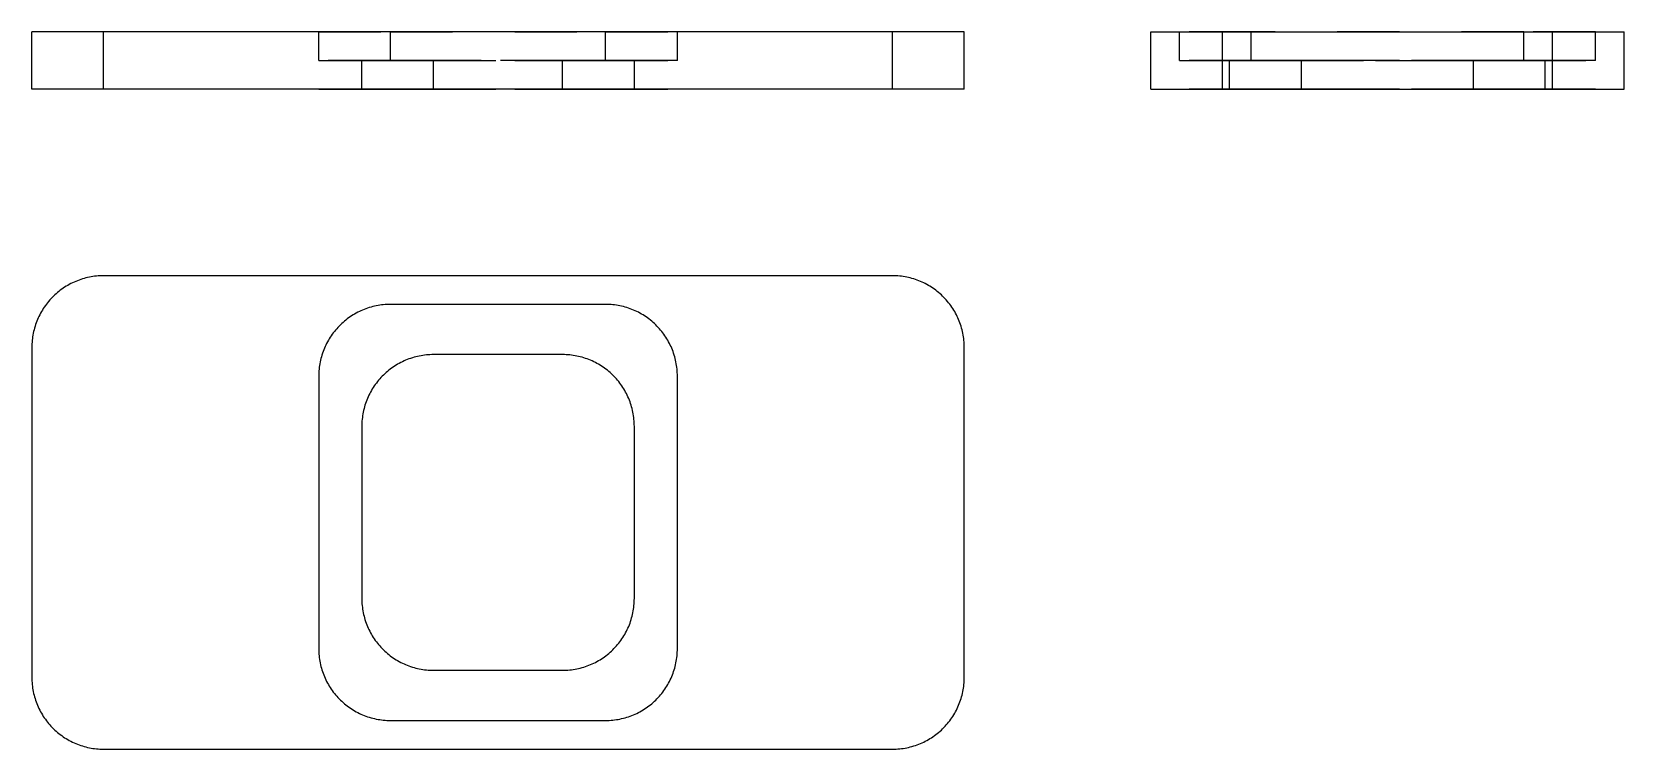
# Model space of a CAD drawing. Extents: x 0 to 2.56, y 0 to 1.15.
import ezdxf

# ---------------------------------------------------------------- set-up
doc = ezdxf.new("R2010")
doc.units = 0
doc.linetypes.add('HIDDEN', pattern=[0.075, 0.050025, -0.024975])
for name, color, linetype in [('FRONT', 7, 'CONTINUOUS'), ('FRONT_HID', 7, 'HIDDEN'), ('LEFT', 7, 'CONTINUOUS'), ('LEFT_HID', 7, 'HIDDEN'), ('TOP', 7, 'CONTINUOUS')]:
    doc.layers.add(name, color=color, linetype=linetype)

msp = doc.modelspace()

# ---------------------------------------------------------------- linework, layer by layer
at = {"layer": 'FRONT'}
for p, q in [((0, 1.107692), (0, 1.153846)), ((0.115385, 1.153846), (0, 1.153846)), ((1.384615, 1.153846), (0.115385, 1.153846)), ((0.115385, 1.107692), (0.115385, 1.153846)), ((1.5, 1.153846), (1.384615, 1.153846)), ((1.384615, 1.107692), (1.384615, 1.153846)), ((1.5, 1.107692), (1.5, 1.153846)), ((0, 1.061538), (0, 1.107692)), ((0.115385, 1.061538), (0.115385, 1.107692)), ((1.384615, 1.061538), (1.384615, 1.107692)), ((1.5, 1.061538), (1.5, 1.107692)), ((0.115385, 1.061538), (0, 1.061538)), ((1.384615, 1.061538), (0.115385, 1.061538)), ((1.5, 1.061538), (1.384615, 1.061538))]:
    msp.add_line(p, q, dxfattribs=at)
at = {"layer": 'FRONT_HID', "linetype": 'HIDDEN'}
for p, q in [((0.461538, 1.153846), (0.576923, 1.153846)), ((0.576923, 1.153846), (0.461538, 1.153846)), ((0.461538, 1.107692), (0.461538, 1.153846)), ((0.461538, 1.107692), (0.461538, 1.153846)), ((0.576923, 1.153846), (0.923077, 1.153846)), ((0.923077, 1.153846), (0.576923, 1.153846)), ((0.576923, 1.107692), (0.576923, 1.153846)), ((0.576923, 1.107692), (0.576923, 1.153846)), ((0.923077, 1.153846), (1.038462, 1.153846)), ((1.038462, 1.153846), (0.923077, 1.153846)), ((0.923077, 1.107692), (0.923077, 1.153846)), ((0.923077, 1.107692), (0.923077, 1.153846)), ((1.038462, 1.107692), (1.038462, 1.153846)), ((1.038462, 1.107692), (1.038462, 1.153846)), ((0.461538, 1.107692), (0.576923, 1.107692)), ((0.576923, 1.107692), (0.461538, 1.107692)), ((0.530769, 1.107692), (0.646154, 1.107692)), ((0.530769, 1.061538), (0.530769, 1.107692)), ((0.530769, 1.061538), (0.530769, 1.107692)), ((0.646154, 1.107692), (0.530769, 1.107692)), ((0.576923, 1.107692), (0.923077, 1.107692)), ((0.923077, 1.107692), (0.576923, 1.107692)), ((0.646154, 1.107692), (0.853846, 1.107692)), ((0.853846, 1.107692), (0.646154, 1.107692)), ((0.646154, 1.061538), (0.646154, 1.107692)), ((0.646154, 1.061538), (0.646154, 1.107692)), ((0.853846, 1.107692), (0.969231, 1.107692)), ((0.969231, 1.107692), (0.853846, 1.107692)), ((0.853846, 1.061538), (0.853846, 1.107692)), ((0.853846, 1.061538), (0.853846, 1.107692)), ((0.923077, 1.107692), (1.038462, 1.107692)), ((1.038462, 1.107692), (0.923077, 1.107692)), ((0.969231, 1.061538), (0.969231, 1.107692)), ((0.969231, 1.061538), (0.969231, 1.107692)), ((0.461538, 1.061538), (0.576923, 1.061538)), ((0.576923, 1.061538), (0.461538, 1.061538)), ((0.530769, 1.061538), (0.646154, 1.061538)), ((0.646154, 1.061538), (0.530769, 1.061538)), ((0.576923, 1.061538), (0.923077, 1.061538)), ((0.923077, 1.061538), (0.576923, 1.061538)), ((0.646154, 1.061538), (0.853846, 1.061538)), ((0.853846, 1.061538), (0.646154, 1.061538)), ((0.853846, 1.061538), (0.969231, 1.061538)), ((0.969231, 1.061538), (0.853846, 1.061538)), ((0.923077, 1.061538), (1.038462, 1.061538)), ((1.038462, 1.061538), (0.923077, 1.061538))]:
    msp.add_line(p, q, dxfattribs=at)
at = {"layer": 'LEFT'}
for p, q in [((1.8, 1.153846), (1.915385, 1.153846)), ((1.8, 1.107692), (1.8, 1.153846)), ((1.915385, 1.153846), (2.446154, 1.153846)), ((1.915385, 1.107692), (1.915385, 1.153846)), ((2.446154, 1.153846), (2.561538, 1.153846)), ((2.446154, 1.107692), (2.446154, 1.153846)), ((2.561538, 1.107692), (2.561538, 1.153846)), ((1.8, 1.061538), (1.8, 1.107692)), ((1.915385, 1.061538), (1.915385, 1.107692)), ((2.446154, 1.061538), (2.446154, 1.107692)), ((2.561538, 1.061538), (2.561538, 1.107692)), ((1.8, 1.061538), (1.915385, 1.061538)), ((1.915385, 1.061538), (2.446154, 1.061538)), ((2.446154, 1.061538), (2.561538, 1.061538))]:
    msp.add_line(p, q, dxfattribs=at)
at = {"layer": 'LEFT_HID', "linetype": 'HIDDEN'}
for p, q in [((1.961538, 1.153846), (1.846154, 1.153846)), ((1.846154, 1.153846), (1.961538, 1.153846)), ((1.846154, 1.107692), (1.846154, 1.153846)), ((1.846154, 1.107692), (1.846154, 1.153846)), ((2.4, 1.153846), (1.961538, 1.153846)), ((1.961538, 1.153846), (2.4, 1.153846)), ((1.961538, 1.107692), (1.961538, 1.153846)), ((1.961538, 1.107692), (1.961538, 1.153846)), ((2.4, 1.153846), (2.515385, 1.153846)), ((2.515385, 1.153846), (2.4, 1.153846)), ((2.4, 1.107692), (2.4, 1.153846)), ((2.4, 1.107692), (2.4, 1.153846)), ((2.515385, 1.107692), (2.515385, 1.153846)), ((2.515385, 1.107692), (2.515385, 1.153846)), ((1.961538, 1.107692), (1.846154, 1.107692)), ((1.846154, 1.107692), (1.961538, 1.107692)), ((1.926923, 1.061538), (1.926923, 1.107692)), ((2.042308, 1.107692), (1.926923, 1.107692)), ((1.926923, 1.061538), (1.926923, 1.107692)), ((1.926923, 1.107692), (2.042308, 1.107692)), ((2.4, 1.107692), (1.961538, 1.107692)), ((1.961538, 1.107692), (2.4, 1.107692)), ((2.319231, 1.107692), (2.042308, 1.107692)), ((2.042308, 1.107692), (2.319231, 1.107692)), ((2.042308, 1.061538), (2.042308, 1.107692)), ((2.042308, 1.061538), (2.042308, 1.107692)), ((2.319231, 1.107692), (2.434615, 1.107692)), ((2.434615, 1.107692), (2.319231, 1.107692)), ((2.319231, 1.061538), (2.319231, 1.107692)), ((2.319231, 1.061538), (2.319231, 1.107692)), ((2.4, 1.107692), (2.515385, 1.107692)), ((2.515385, 1.107692), (2.4, 1.107692)), ((2.434615, 1.061538), (2.434615, 1.107692)), ((2.434615, 1.061538), (2.434615, 1.107692)), ((1.961538, 1.061538), (1.846154, 1.061538)), ((1.846154, 1.061538), (1.961538, 1.061538)), ((2.042308, 1.061538), (1.926923, 1.061538)), ((1.926923, 1.061538), (2.042308, 1.061538)), ((2.4, 1.061538), (1.961538, 1.061538)), ((1.961538, 1.061538), (2.4, 1.061538)), ((2.319231, 1.061538), (2.042308, 1.061538)), ((2.042308, 1.061538), (2.319231, 1.061538)), ((2.319231, 1.061538), (2.434615, 1.061538)), ((2.434615, 1.061538), (2.319231, 1.061538)), ((2.4, 1.061538), (2.515385, 1.061538)), ((2.515385, 1.061538), (2.4, 1.061538))]:
    msp.add_line(p, q, dxfattribs=at)
at = {"layer": 'TOP'}
for p, q in [((0.052783, 0.74308), (0.050386, 0.741489)), ((0.055219, 0.74461), (0.052783, 0.74308)), ((0.057692, 0.74608), (0.055219, 0.74461)), ((0.060201, 0.747487), (0.057692, 0.74608)), ((0.062745, 0.748831), (0.060201, 0.747487)), ((0.065321, 0.750112), (0.062745, 0.748831)), ((0.067928, 0.751328), (0.065321, 0.750112)), ((0.070565, 0.752478), (0.067928, 0.751328)), ((0.07323, 0.753562), (0.070565, 0.752478)), ((0.075921, 0.75458), (0.07323, 0.753562)), ((0.078636, 0.75553), (0.075921, 0.75458)), ((0.081374, 0.756412), (0.078636, 0.75553)), ((0.084134, 0.757226), (0.081374, 0.756412)), ((0.086913, 0.75797), (0.084134, 0.757226)), ((0.089709, 0.758646), (0.086913, 0.75797)), ((0.092522, 0.759251), (0.089709, 0.758646)), ((0.095348, 0.759786), (0.092522, 0.759251)), ((0.098187, 0.76025), (0.095348, 0.759786)), ((0.101037, 0.760643), (0.098187, 0.76025)), ((0.103896, 0.760965), (0.101037, 0.760643)), ((0.106762, 0.761216), (0.103896, 0.760965)), ((0.109633, 0.761395), (0.106762, 0.761216)), ((0.112508, 0.761503), (0.109633, 0.761395)), ((0.115385, 0.761538), (0.112508, 0.761503)), ((1.384615, 0.761538), (0.115385, 0.761538)), ((1.387492, 0.761503), (1.384615, 0.761538)), ((1.390367, 0.761395), (1.387492, 0.761503)), ((1.393238, 0.761216), (1.390367, 0.761395)), ((1.396104, 0.760965), (1.393238, 0.761216)), ((1.398963, 0.760643), (1.396104, 0.760965)), ((1.401813, 0.76025), (1.398963, 0.760643)), ((1.404652, 0.759786), (1.401813, 0.76025)), ((1.407478, 0.759251), (1.404652, 0.759786)), ((1.410291, 0.758646), (1.407478, 0.759251)), ((1.413087, 0.75797), (1.410291, 0.758646)), ((1.415866, 0.757226), (1.413087, 0.75797)), ((1.418626, 0.756412), (1.415866, 0.757226)), ((1.421364, 0.75553), (1.418626, 0.756412)), ((1.424079, 0.75458), (1.421364, 0.75553)), ((1.42677, 0.753562), (1.424079, 0.75458)), ((1.429435, 0.752478), (1.42677, 0.753562)), ((1.432072, 0.751328), (1.429435, 0.752478)), ((1.434679, 0.750112), (1.432072, 0.751328)), ((1.437255, 0.748831), (1.434679, 0.750112)), ((1.439799, 0.747487), (1.437255, 0.748831)), ((1.442308, 0.74608), (1.439799, 0.747487)), ((1.444781, 0.74461), (1.442308, 0.74608)), ((1.447217, 0.74308), (1.444781, 0.74461)), ((1.449614, 0.741489), (1.447217, 0.74308)), ((0.025173, 0.718095), (0.023408, 0.715824)), ((0.026995, 0.720322), (0.025173, 0.718095)), ((0.028871, 0.722502), (0.026995, 0.720322)), ((0.030802, 0.724635), (0.028871, 0.722502)), ((0.032785, 0.72672), (0.030802, 0.724635)), ((0.034819, 0.728754), (0.032785, 0.72672)), ((0.036903, 0.730737), (0.034819, 0.728754)), ((0.039036, 0.732667), (0.036903, 0.730737)), ((0.041217, 0.734544), (0.039036, 0.732667)), ((0.043443, 0.736365), (0.041217, 0.734544)), ((0.045715, 0.738131), (0.043443, 0.736365)), ((0.04803, 0.739839), (0.045715, 0.738131)), ((0.050386, 0.741489), (0.04803, 0.739839)), ((1.45197, 0.739839), (1.449614, 0.741489)), ((1.454285, 0.738131), (1.45197, 0.739839)), ((1.456557, 0.736365), (1.454285, 0.738131)), ((1.458783, 0.734544), (1.456557, 0.736365)), ((1.460964, 0.732667), (1.458783, 0.734544)), ((1.463097, 0.730737), (1.460964, 0.732667)), ((1.465181, 0.728754), (1.463097, 0.730737)), ((1.467215, 0.72672), (1.465181, 0.728754)), ((1.469198, 0.724635), (1.467215, 0.72672)), ((1.471129, 0.722502), (1.469198, 0.724635)), ((1.473005, 0.720322), (1.471129, 0.722502)), ((1.474827, 0.718095), (1.473005, 0.720322)), ((1.476592, 0.715824), (1.474827, 0.718095)), ((0.010211, 0.69361), (0.00906, 0.690973)), ((0.011427, 0.696217), (0.010211, 0.69361)), ((0.012707, 0.698794), (0.011427, 0.696217)), ((0.014051, 0.701337), (0.012707, 0.698794)), ((0.015459, 0.703846), (0.014051, 0.701337)), ((0.016928, 0.706319), (0.015459, 0.703846)), ((0.018459, 0.708755), (0.016928, 0.706319)), ((0.020049, 0.711152), (0.018459, 0.708755)), ((0.021699, 0.713509), (0.020049, 0.711152)), ((0.023408, 0.715824), (0.021699, 0.713509)), ((0.507253, 0.691977), (0.504982, 0.690211)), ((0.509568, 0.693685), (0.507253, 0.691977)), ((0.511925, 0.695335), (0.509568, 0.693685)), ((0.514322, 0.696926), (0.511925, 0.695335)), ((0.516757, 0.698457), (0.514322, 0.696926)), ((0.519231, 0.699926), (0.516757, 0.698457)), ((0.52174, 0.701333), (0.519231, 0.699926)), ((0.524283, 0.702678), (0.52174, 0.701333)), ((0.52686, 0.703958), (0.524283, 0.702678)), ((0.529467, 0.705174), (0.52686, 0.703958)), ((0.532104, 0.706324), (0.529467, 0.705174)), ((0.534768, 0.707409), (0.532104, 0.706324)), ((0.537459, 0.708426), (0.534768, 0.707409)), ((0.540175, 0.709376), (0.537459, 0.708426)), ((0.542913, 0.710258), (0.540175, 0.709376)), ((0.545672, 0.711072), (0.542913, 0.710258)), ((0.548451, 0.711817), (0.545672, 0.711072)), ((0.551248, 0.712492), (0.548451, 0.711817)), ((0.55406, 0.713097), (0.551248, 0.712492)), ((0.556887, 0.713632), (0.55406, 0.713097)), ((0.559726, 0.714096), (0.556887, 0.713632)), ((0.562576, 0.714489), (0.559726, 0.714096)), ((0.565434, 0.714811), (0.562576, 0.714489)), ((0.5683, 0.715062), (0.565434, 0.714811)), ((0.571172, 0.715241), (0.5683, 0.715062)), ((0.574046, 0.715349), (0.571172, 0.715241)), ((0.576923, 0.715385), (0.574046, 0.715349)), ((0.923077, 0.715385), (0.576923, 0.715385)), ((0.925954, 0.715349), (0.923077, 0.715385)), ((0.928828, 0.715241), (0.925954, 0.715349)), ((0.9317, 0.715062), (0.928828, 0.715241)), ((0.934566, 0.714811), (0.9317, 0.715062)), ((0.937424, 0.714489), (0.934566, 0.714811)), ((0.940274, 0.714096), (0.937424, 0.714489)), ((0.943113, 0.713632), (0.940274, 0.714096)), ((0.94594, 0.713097), (0.943113, 0.713632)), ((0.948752, 0.712492), (0.94594, 0.713097)), ((0.951549, 0.711817), (0.948752, 0.712492)), ((0.954328, 0.711072), (0.951549, 0.711817)), ((0.957087, 0.710258), (0.954328, 0.711072)), ((0.959825, 0.709376), (0.957087, 0.710258)), ((0.962541, 0.708426), (0.959825, 0.709376)), ((0.965232, 0.707409), (0.962541, 0.708426)), ((0.967896, 0.706324), (0.965232, 0.707409)), ((0.970533, 0.705174), (0.967896, 0.706324)), ((0.97314, 0.703958), (0.970533, 0.705174)), ((0.975717, 0.702678), (0.97314, 0.703958)), ((0.97826, 0.701333), (0.975717, 0.702678)), ((0.980769, 0.699926), (0.97826, 0.701333)), ((0.983243, 0.698457), (0.980769, 0.699926)), ((0.985678, 0.696926), (0.983243, 0.698457)), ((0.988075, 0.695335), (0.985678, 0.696926)), ((0.990432, 0.693685), (0.988075, 0.695335)), ((0.992747, 0.691977), (0.990432, 0.693685)), ((0.995018, 0.690211), (0.992747, 0.691977)), ((1.478301, 0.713509), (1.476592, 0.715824)), ((1.479951, 0.711152), (1.478301, 0.713509)), ((1.481541, 0.708755), (1.479951, 0.711152)), ((1.483072, 0.706319), (1.481541, 0.708755)), ((1.484541, 0.703846), (1.483072, 0.706319)), ((1.485949, 0.701337), (1.484541, 0.703846)), ((1.487293, 0.698794), (1.485949, 0.701337)), ((1.488573, 0.696217), (1.487293, 0.698794)), ((1.489789, 0.69361), (1.488573, 0.696217)), ((1.49094, 0.690973), (1.489789, 0.69361)), ((0.001753, 0.66619), (0.001289, 0.663351)), ((0.002288, 0.669017), (0.001753, 0.66619)), ((0.002893, 0.671829), (0.002288, 0.669017)), ((0.003568, 0.674626), (0.002893, 0.671829)), ((0.004313, 0.677405), (0.003568, 0.674626)), ((0.005126, 0.680164), (0.004313, 0.677405)), ((0.006008, 0.682902), (0.005126, 0.680164)), ((0.006959, 0.685618), (0.006008, 0.682902)), ((0.007976, 0.688309), (0.006959, 0.685618)), ((0.00906, 0.690973), (0.007976, 0.688309)), ((0.483238, 0.667355), (0.481588, 0.664998)), ((0.484946, 0.66967), (0.483238, 0.667355)), ((0.486712, 0.671941), (0.484946, 0.66967)), ((0.488533, 0.674168), (0.486712, 0.671941)), ((0.49041, 0.676348), (0.488533, 0.674168)), ((0.49234, 0.678481), (0.49041, 0.676348)), ((0.494323, 0.680566), (0.49234, 0.678481)), ((0.496357, 0.6826), (0.494323, 0.680566)), ((0.498442, 0.684583), (0.496357, 0.6826)), ((0.500575, 0.686513), (0.498442, 0.684583)), ((0.502755, 0.68839), (0.500575, 0.686513)), ((0.504982, 0.690211), (0.502755, 0.68839)), ((0.997245, 0.68839), (0.995018, 0.690211)), ((0.999425, 0.686513), (0.997245, 0.68839)), ((1.001558, 0.684583), (0.999425, 0.686513)), ((1.003643, 0.6826), (1.001558, 0.684583)), ((1.005677, 0.680566), (1.003643, 0.6826)), ((1.00766, 0.678481), (1.005677, 0.680566)), ((1.00959, 0.676348), (1.00766, 0.678481)), ((1.011467, 0.674168), (1.00959, 0.676348)), ((1.013288, 0.671941), (1.011467, 0.674168)), ((1.015054, 0.66967), (1.013288, 0.671941)), ((1.016762, 0.667355), (1.015054, 0.66967)), ((1.018412, 0.664998), (1.016762, 0.667355)), ((1.492024, 0.688309), (1.49094, 0.690973)), ((1.493041, 0.685618), (1.492024, 0.688309)), ((1.493992, 0.682902), (1.493041, 0.685618)), ((1.494874, 0.680164), (1.493992, 0.682902)), ((1.495687, 0.677405), (1.494874, 0.680164)), ((1.496432, 0.674626), (1.495687, 0.677405)), ((1.497107, 0.671829), (1.496432, 0.674626)), ((1.497712, 0.669017), (1.497107, 0.671829)), ((1.498247, 0.66619), (1.497712, 0.669017)), ((1.498711, 0.663351), (1.498247, 0.66619)), ((0.000036, 0.64903), (0, 0.646154)), ((0, 0.646154), (0, 0.115385)), ((0.000143, 0.651905), (0.000036, 0.64903)), ((0.000323, 0.654777), (0.000143, 0.651905)), ((0.000573, 0.657642), (0.000323, 0.654777)), ((0.000895, 0.660501), (0.000573, 0.657642)), ((0.001289, 0.663351), (0.000895, 0.660501)), ((0.469515, 0.642155), (0.468497, 0.639464)), ((0.470599, 0.644819), (0.469515, 0.642155)), ((0.471749, 0.647456), (0.470599, 0.644819)), ((0.472965, 0.650064), (0.471749, 0.647456)), ((0.474246, 0.65264), (0.472965, 0.650064)), ((0.47559, 0.655183), (0.474246, 0.65264)), ((0.476997, 0.657692), (0.47559, 0.655183)), ((0.478466, 0.660166), (0.476997, 0.657692)), ((0.479997, 0.662601), (0.478466, 0.660166)), ((0.481588, 0.664998), (0.479997, 0.662601)), ((1.020003, 0.662601), (1.018412, 0.664998)), ((1.021534, 0.660166), (1.020003, 0.662601)), ((1.023003, 0.657692), (1.021534, 0.660166)), ((1.02441, 0.655183), (1.023003, 0.657692)), ((1.025754, 0.65264), (1.02441, 0.655183)), ((1.027035, 0.650064), (1.025754, 0.65264)), ((1.028251, 0.647456), (1.027035, 0.650064)), ((1.029401, 0.644819), (1.028251, 0.647456)), ((1.030485, 0.642155), (1.029401, 0.644819)), ((1.031503, 0.639464), (1.030485, 0.642155)), ((1.499105, 0.660501), (1.498711, 0.663351)), ((1.499427, 0.657642), (1.499105, 0.660501)), ((1.499677, 0.654777), (1.499427, 0.657642)), ((1.499857, 0.651905), (1.499677, 0.654777)), ((1.499964, 0.64903), (1.499857, 0.651905)), ((1.5, 0.646154), (1.499964, 0.64903)), ((1.5, 0.115385), (1.5, 0.646154)), ((0.462827, 0.617197), (0.462434, 0.614347)), ((0.463291, 0.620036), (0.462827, 0.617197)), ((0.463826, 0.622863), (0.463291, 0.620036)), ((0.464431, 0.625675), (0.463826, 0.622863)), ((0.465106, 0.628472), (0.464431, 0.625675)), ((0.465851, 0.631251), (0.465106, 0.628472)), ((0.466665, 0.63401), (0.465851, 0.631251)), ((0.467547, 0.636748), (0.466665, 0.63401)), ((0.468497, 0.639464), (0.467547, 0.636748)), ((0.583552, 0.616157), (0.581155, 0.614566)), ((0.585988, 0.617687), (0.583552, 0.616157)), ((0.588462, 0.619157), (0.585988, 0.617687)), ((0.590971, 0.620564), (0.588462, 0.619157)), ((0.593514, 0.621908), (0.590971, 0.620564)), ((0.59609, 0.623189), (0.593514, 0.621908)), ((0.598698, 0.624405), (0.59609, 0.623189)), ((0.601334, 0.625555), (0.598698, 0.624405)), ((0.603999, 0.626639), (0.601334, 0.625555)), ((0.60669, 0.627657), (0.603999, 0.626639)), ((0.609405, 0.628607), (0.60669, 0.627657)), ((0.612144, 0.629489), (0.609405, 0.628607)), ((0.614903, 0.630303), (0.612144, 0.629489)), ((0.617682, 0.631047), (0.614903, 0.630303)), ((0.620478, 0.631722), (0.617682, 0.631047)), ((0.623291, 0.632328), (0.620478, 0.631722)), ((0.626118, 0.632862), (0.623291, 0.632328)), ((0.628957, 0.633327), (0.626118, 0.632862)), ((0.631806, 0.63372), (0.628957, 0.633327)), ((0.634665, 0.634042), (0.631806, 0.63372)), ((0.637531, 0.634293), (0.634665, 0.634042)), ((0.640402, 0.634472), (0.637531, 0.634293)), ((0.643277, 0.63458), (0.640402, 0.634472)), ((0.646154, 0.634615), (0.643277, 0.63458)), ((0.853846, 0.634615), (0.646154, 0.634615)), ((0.856723, 0.63458), (0.853846, 0.634615)), ((0.859598, 0.634472), (0.856723, 0.63458)), ((0.862469, 0.634293), (0.859598, 0.634472)), ((0.865335, 0.634042), (0.862469, 0.634293)), ((0.868194, 0.63372), (0.865335, 0.634042)), ((0.871043, 0.633327), (0.868194, 0.63372)), ((0.873882, 0.632862), (0.871043, 0.633327)), ((0.876709, 0.632328), (0.873882, 0.632862)), ((0.879522, 0.631722), (0.876709, 0.632328)), ((0.882318, 0.631047), (0.879522, 0.631722)), ((0.885097, 0.630303), (0.882318, 0.631047)), ((0.887856, 0.629489), (0.885097, 0.630303)), ((0.890595, 0.628607), (0.887856, 0.629489)), ((0.89331, 0.627657), (0.890595, 0.628607)), ((0.896001, 0.626639), (0.89331, 0.627657)), ((0.898666, 0.625555), (0.896001, 0.626639)), ((0.901302, 0.624405), (0.898666, 0.625555)), ((0.90391, 0.623189), (0.901302, 0.624405)), ((0.906486, 0.621908), (0.90391, 0.623189)), ((0.909029, 0.620564), (0.906486, 0.621908)), ((0.911538, 0.619157), (0.909029, 0.620564)), ((0.914012, 0.617687), (0.911538, 0.619157)), ((0.916448, 0.616157), (0.914012, 0.617687)), ((0.918845, 0.614566), (0.916448, 0.616157)), ((1.032453, 0.636748), (1.031503, 0.639464)), ((1.033335, 0.63401), (1.032453, 0.636748)), ((1.034149, 0.631251), (1.033335, 0.63401)), ((1.034894, 0.628472), (1.034149, 0.631251)), ((1.035569, 0.625675), (1.034894, 0.628472)), ((1.036174, 0.622863), (1.035569, 0.625675)), ((1.036709, 0.620036), (1.036174, 0.622863)), ((1.037173, 0.617197), (1.036709, 0.620036)), ((1.037566, 0.614347), (1.037173, 0.617197)), ((0.461574, 0.602877), (0.461538, 0.6)), ((0.461538, 0.6), (0.461538, 0.161538)), ((0.461682, 0.605751), (0.461574, 0.602877)), ((0.461861, 0.608623), (0.461682, 0.605751)), ((0.462112, 0.611489), (0.461861, 0.608623)), ((0.462434, 0.614347), (0.462112, 0.611489)), ((0.555943, 0.591172), (0.554177, 0.588901)), ((0.557764, 0.593399), (0.555943, 0.591172)), ((0.559641, 0.595579), (0.557764, 0.593399)), ((0.561571, 0.597712), (0.559641, 0.595579)), ((0.563554, 0.599797), (0.561571, 0.597712)), ((0.565588, 0.601831), (0.563554, 0.599797)), ((0.567672, 0.603814), (0.565588, 0.601831)), ((0.569805, 0.605744), (0.567672, 0.603814)), ((0.571986, 0.607621), (0.569805, 0.605744)), ((0.574213, 0.609442), (0.571986, 0.607621)), ((0.576484, 0.611208), (0.574213, 0.609442)), ((0.578799, 0.612916), (0.576484, 0.611208)), ((0.581155, 0.614566), (0.578799, 0.612916)), ((0.921201, 0.612916), (0.918845, 0.614566)), ((0.923516, 0.611208), (0.921201, 0.612916)), ((0.925787, 0.609442), (0.923516, 0.611208)), ((0.928014, 0.607621), (0.925787, 0.609442)), ((0.930195, 0.605744), (0.928014, 0.607621)), ((0.932328, 0.603814), (0.930195, 0.605744)), ((0.934412, 0.601831), (0.932328, 0.603814)), ((0.936446, 0.599797), (0.934412, 0.601831)), ((0.938429, 0.597712), (0.936446, 0.599797)), ((0.940359, 0.595579), (0.938429, 0.597712)), ((0.942236, 0.593399), (0.940359, 0.595579)), ((0.944057, 0.591172), (0.942236, 0.593399)), ((0.945823, 0.588901), (0.944057, 0.591172)), ((1.037888, 0.611489), (1.037566, 0.614347)), ((1.038139, 0.608623), (1.037888, 0.611489)), ((1.038318, 0.605751), (1.038139, 0.608623)), ((1.038426, 0.602877), (1.038318, 0.605751)), ((1.038462, 0.6), (1.038426, 0.602877)), ((1.038462, 0.161538), (1.038462, 0.6)), ((0.53983, 0.56405), (0.538745, 0.561386)), ((0.54098, 0.566687), (0.53983, 0.56405)), ((0.542196, 0.569294), (0.54098, 0.566687)), ((0.543476, 0.57187), (0.542196, 0.569294)), ((0.544821, 0.574414), (0.543476, 0.57187)), ((0.546228, 0.576923), (0.544821, 0.574414)), ((0.547697, 0.579396), (0.546228, 0.576923)), ((0.549228, 0.581832), (0.547697, 0.579396)), ((0.550819, 0.584229), (0.549228, 0.581832)), ((0.552469, 0.586586), (0.550819, 0.584229)), ((0.554177, 0.588901), (0.552469, 0.586586)), ((0.947531, 0.586586), (0.945823, 0.588901)), ((0.949181, 0.584229), (0.947531, 0.586586)), ((0.950772, 0.581832), (0.949181, 0.584229)), ((0.952303, 0.579396), (0.950772, 0.581832)), ((0.953772, 0.576923), (0.952303, 0.579396)), ((0.955179, 0.574414), (0.953772, 0.576923)), ((0.956524, 0.57187), (0.955179, 0.574414)), ((0.957804, 0.569294), (0.956524, 0.57187)), ((0.95902, 0.566687), (0.957804, 0.569294)), ((0.96017, 0.56405), (0.95902, 0.566687)), ((0.961255, 0.561386), (0.96017, 0.56405)), ((0.532522, 0.539267), (0.532058, 0.536428)), ((0.533057, 0.542094), (0.532522, 0.539267)), ((0.533662, 0.544906), (0.533057, 0.542094)), ((0.534337, 0.547703), (0.533662, 0.544906)), ((0.535082, 0.550482), (0.534337, 0.547703)), ((0.535895, 0.553241), (0.535082, 0.550482)), ((0.536778, 0.555979), (0.535895, 0.553241)), ((0.537728, 0.558695), (0.536778, 0.555979)), ((0.538745, 0.561386), (0.537728, 0.558695)), ((0.962272, 0.558695), (0.961255, 0.561386)), ((0.963222, 0.555979), (0.962272, 0.558695)), ((0.964105, 0.553241), (0.963222, 0.555979)), ((0.964918, 0.550482), (0.964105, 0.553241)), ((0.965663, 0.547703), (0.964918, 0.550482)), ((0.966338, 0.544906), (0.965663, 0.547703)), ((0.966943, 0.542094), (0.966338, 0.544906)), ((0.967478, 0.539267), (0.966943, 0.542094)), ((0.967942, 0.536428), (0.967478, 0.539267)), ((0.530805, 0.522107), (0.530769, 0.519231)), ((0.530769, 0.519231), (0.530769, 0.242308)), ((0.530913, 0.524982), (0.530805, 0.522107)), ((0.531092, 0.527853), (0.530913, 0.524982)), ((0.531343, 0.530719), (0.531092, 0.527853)), ((0.531665, 0.533578), (0.531343, 0.530719)), ((0.532058, 0.536428), (0.531665, 0.533578)), ((0.968335, 0.533578), (0.967942, 0.536428)), ((0.968657, 0.530719), (0.968335, 0.533578)), ((0.968908, 0.527853), (0.968657, 0.530719)), ((0.969087, 0.524982), (0.968908, 0.527853)), ((0.969195, 0.522107), (0.969087, 0.524982)), ((0.969231, 0.519231), (0.969195, 0.522107)), ((0.969231, 0.242308), (0.969231, 0.519231)), ((0.530769, 0.242308), (0.530805, 0.239431)), ((0.530805, 0.239431), (0.530913, 0.236556)), ((0.530913, 0.236556), (0.531092, 0.233685)), ((0.531092, 0.233685), (0.531343, 0.230819)), ((0.531343, 0.230819), (0.531665, 0.22796)), ((0.968335, 0.22796), (0.968657, 0.230819)), ((0.968657, 0.230819), (0.968908, 0.233685)), ((0.968908, 0.233685), (0.969087, 0.236556)), ((0.969087, 0.236556), (0.969195, 0.239431)), ((0.969195, 0.239431), (0.969231, 0.242308)), ((0.531665, 0.22796), (0.532058, 0.225111)), ((0.532058, 0.225111), (0.532522, 0.222271)), ((0.532522, 0.222271), (0.533057, 0.219445)), ((0.533057, 0.219445), (0.533662, 0.216632)), ((0.533662, 0.216632), (0.534337, 0.213836)), ((0.534337, 0.213836), (0.535082, 0.211057)), ((0.535082, 0.211057), (0.535895, 0.208297)), ((0.535895, 0.208297), (0.536778, 0.205559)), ((0.536778, 0.205559), (0.537728, 0.202844)), ((0.962272, 0.202844), (0.963222, 0.205559)), ((0.963222, 0.205559), (0.964105, 0.208297)), ((0.964105, 0.208297), (0.964918, 0.211057)), ((0.964918, 0.211057), (0.965663, 0.213836)), ((0.965663, 0.213836), (0.966338, 0.216632)), ((0.966338, 0.216632), (0.966943, 0.219445)), ((0.966943, 0.219445), (0.967478, 0.222271)), ((0.967478, 0.222271), (0.967942, 0.225111)), ((0.967942, 0.225111), (0.968335, 0.22796)), ((0.537728, 0.202844), (0.538745, 0.200153)), ((0.538745, 0.200153), (0.53983, 0.197488)), ((0.53983, 0.197488), (0.54098, 0.194851)), ((0.54098, 0.194851), (0.542196, 0.192244)), ((0.542196, 0.192244), (0.543476, 0.189668)), ((0.543476, 0.189668), (0.544821, 0.187125)), ((0.544821, 0.187125), (0.546228, 0.184615)), ((0.546228, 0.184615), (0.547697, 0.182142)), ((0.547697, 0.182142), (0.549228, 0.179706)), ((0.549228, 0.179706), (0.550819, 0.177309)), ((0.949181, 0.177309), (0.950772, 0.179706)), ((0.950772, 0.179706), (0.952303, 0.182142)), ((0.952303, 0.182142), (0.953772, 0.184615)), ((0.953772, 0.184615), (0.955179, 0.187125)), ((0.955179, 0.187125), (0.956524, 0.189668)), ((0.956524, 0.189668), (0.957804, 0.192244)), ((0.957804, 0.192244), (0.95902, 0.194851)), ((0.95902, 0.194851), (0.96017, 0.197488)), ((0.96017, 0.197488), (0.961255, 0.200153)), ((0.961255, 0.200153), (0.962272, 0.202844)), ((0.461538, 0.161538), (0.461574, 0.158662)), ((0.461574, 0.158662), (0.461682, 0.155787)), ((0.461682, 0.155787), (0.461861, 0.152916)), ((0.550819, 0.177309), (0.552469, 0.174953)), ((0.552469, 0.174953), (0.554177, 0.172638)), ((0.554177, 0.172638), (0.555943, 0.170367)), ((0.555943, 0.170367), (0.557764, 0.16814)), ((0.557764, 0.16814), (0.559641, 0.165959)), ((0.559641, 0.165959), (0.561571, 0.163826)), ((0.561571, 0.163826), (0.563554, 0.161742)), ((0.563554, 0.161742), (0.565588, 0.159708)), ((0.565588, 0.159708), (0.567672, 0.157725)), ((0.567672, 0.157725), (0.569805, 0.155794)), ((0.569805, 0.155794), (0.571986, 0.153918)), ((0.571986, 0.153918), (0.574213, 0.152096)), ((0.925787, 0.152096), (0.928014, 0.153918)), ((0.928014, 0.153918), (0.930195, 0.155794)), ((0.930195, 0.155794), (0.932328, 0.157725)), ((0.932328, 0.157725), (0.934412, 0.159708)), ((0.934412, 0.159708), (0.936446, 0.161742)), ((0.936446, 0.161742), (0.938429, 0.163826)), ((0.938429, 0.163826), (0.940359, 0.165959)), ((0.940359, 0.165959), (0.942236, 0.16814)), ((0.942236, 0.16814), (0.944057, 0.170367)), ((0.944057, 0.170367), (0.945823, 0.172638)), ((0.945823, 0.172638), (0.947531, 0.174953)), ((0.947531, 0.174953), (0.949181, 0.177309)), ((1.038139, 0.152916), (1.038318, 0.155787)), ((1.038318, 0.155787), (1.038426, 0.158662)), ((1.038426, 0.158662), (1.038462, 0.161538)), ((0.461861, 0.152916), (0.462112, 0.15005)), ((0.462112, 0.15005), (0.462434, 0.147191)), ((0.462434, 0.147191), (0.462827, 0.144341)), ((0.462827, 0.144341), (0.463291, 0.141502)), ((0.463291, 0.141502), (0.463826, 0.138675)), ((0.463826, 0.138675), (0.464431, 0.135863)), ((0.464431, 0.135863), (0.465106, 0.133066)), ((0.465106, 0.133066), (0.465851, 0.130288)), ((0.465851, 0.130288), (0.466665, 0.127528)), ((0.574213, 0.152096), (0.576484, 0.150331)), ((0.576484, 0.150331), (0.578799, 0.148623)), ((0.578799, 0.148623), (0.581155, 0.146972)), ((0.581155, 0.146972), (0.583552, 0.145382)), ((0.583552, 0.145382), (0.585988, 0.143851)), ((0.585988, 0.143851), (0.588462, 0.142382)), ((0.588462, 0.142382), (0.590971, 0.140974)), ((0.590971, 0.140974), (0.593514, 0.13963)), ((0.593514, 0.13963), (0.59609, 0.13835)), ((0.59609, 0.13835), (0.598698, 0.137134)), ((0.598698, 0.137134), (0.601334, 0.135984)), ((0.601334, 0.135984), (0.603999, 0.134899)), ((0.603999, 0.134899), (0.60669, 0.133882)), ((0.60669, 0.133882), (0.609405, 0.132931)), ((0.609405, 0.132931), (0.612144, 0.132049)), ((0.612144, 0.132049), (0.614903, 0.131236)), ((0.614903, 0.131236), (0.617682, 0.130491)), ((0.617682, 0.130491), (0.620478, 0.129816)), ((0.620478, 0.129816), (0.623291, 0.129211)), ((0.623291, 0.129211), (0.626118, 0.128676)), ((0.626118, 0.128676), (0.628957, 0.128212)), ((0.628957, 0.128212), (0.631806, 0.127819)), ((0.868194, 0.127819), (0.871043, 0.128212)), ((0.871043, 0.128212), (0.873882, 0.128676)), ((0.873882, 0.128676), (0.876709, 0.129211)), ((0.876709, 0.129211), (0.879522, 0.129816)), ((0.879522, 0.129816), (0.882318, 0.130491)), ((0.882318, 0.130491), (0.885097, 0.131236)), ((0.885097, 0.131236), (0.887856, 0.132049)), ((0.887856, 0.132049), (0.890595, 0.132931)), ((0.890595, 0.132931), (0.89331, 0.133882)), ((0.89331, 0.133882), (0.896001, 0.134899)), ((0.896001, 0.134899), (0.898666, 0.135984)), ((0.898666, 0.135984), (0.901302, 0.137134)), ((0.901302, 0.137134), (0.90391, 0.13835)), ((0.90391, 0.13835), (0.906486, 0.13963)), ((0.906486, 0.13963), (0.909029, 0.140974)), ((0.909029, 0.140974), (0.911538, 0.142382)), ((0.911538, 0.142382), (0.914012, 0.143851)), ((0.914012, 0.143851), (0.916448, 0.145382)), ((0.916448, 0.145382), (0.918845, 0.146972)), ((0.918845, 0.146972), (0.921201, 0.148623)), ((0.921201, 0.148623), (0.923516, 0.150331)), ((0.923516, 0.150331), (0.925787, 0.152096)), ((1.033335, 0.127528), (1.034149, 0.130288)), ((1.034149, 0.130288), (1.034894, 0.133066)), ((1.034894, 0.133066), (1.035569, 0.135863)), ((1.035569, 0.135863), (1.036174, 0.138675)), ((1.036174, 0.138675), (1.036709, 0.141502)), ((1.036709, 0.141502), (1.037173, 0.144341)), ((1.037173, 0.144341), (1.037566, 0.147191)), ((1.037566, 0.147191), (1.037888, 0.15005)), ((1.037888, 0.15005), (1.038139, 0.152916)), ((0, 0.115385), (0.000036, 0.112508)), ((0.000036, 0.112508), (0.000143, 0.109633)), ((0.000143, 0.109633), (0.000323, 0.106762)), ((0.000323, 0.106762), (0.000573, 0.103896)), ((0.000573, 0.103896), (0.000895, 0.101037)), ((0.466665, 0.127528), (0.467547, 0.12479)), ((0.467547, 0.12479), (0.468497, 0.122075)), ((0.468497, 0.122075), (0.469515, 0.119384)), ((0.469515, 0.119384), (0.470599, 0.116719)), ((0.470599, 0.116719), (0.471749, 0.114082)), ((0.471749, 0.114082), (0.472965, 0.111475)), ((0.472965, 0.111475), (0.474246, 0.108899)), ((0.474246, 0.108899), (0.47559, 0.106355)), ((0.47559, 0.106355), (0.476997, 0.103846)), ((0.476997, 0.103846), (0.478466, 0.101373)), ((0.631806, 0.127819), (0.634665, 0.127496)), ((0.634665, 0.127496), (0.637531, 0.127246)), ((0.637531, 0.127246), (0.640402, 0.127067)), ((0.640402, 0.127067), (0.643277, 0.126959)), ((0.643277, 0.126959), (0.646154, 0.126923)), ((0.646154, 0.126923), (0.853846, 0.126923)), ((0.853846, 0.126923), (0.856723, 0.126959)), ((0.856723, 0.126959), (0.859598, 0.127067)), ((0.859598, 0.127067), (0.862469, 0.127246)), ((0.862469, 0.127246), (0.865335, 0.127496)), ((0.865335, 0.127496), (0.868194, 0.127819)), ((1.021534, 0.101373), (1.023003, 0.103846)), ((1.023003, 0.103846), (1.02441, 0.106355)), ((1.02441, 0.106355), (1.025754, 0.108899)), ((1.025754, 0.108899), (1.027035, 0.111475)), ((1.027035, 0.111475), (1.028251, 0.114082)), ((1.028251, 0.114082), (1.029401, 0.116719)), ((1.029401, 0.116719), (1.030485, 0.119384)), ((1.030485, 0.119384), (1.031503, 0.122075)), ((1.031503, 0.122075), (1.032453, 0.12479)), ((1.032453, 0.12479), (1.033335, 0.127528)), ((1.499105, 0.101037), (1.499427, 0.103896)), ((1.499427, 0.103896), (1.499677, 0.106762)), ((1.499677, 0.106762), (1.499857, 0.109633)), ((1.499857, 0.109633), (1.499964, 0.112508)), ((1.499964, 0.112508), (1.5, 0.115385)), ((0.000895, 0.101037), (0.001289, 0.098187)), ((0.001289, 0.098187), (0.001753, 0.095348)), ((0.001753, 0.095348), (0.002288, 0.092522)), ((0.002288, 0.092522), (0.002893, 0.089709)), ((0.002893, 0.089709), (0.003568, 0.086913)), ((0.003568, 0.086913), (0.004313, 0.084134)), ((0.004313, 0.084134), (0.005126, 0.081374)), ((0.005126, 0.081374), (0.006008, 0.078636)), ((0.006008, 0.078636), (0.006959, 0.075921)), ((0.478466, 0.101373), (0.479997, 0.098937)), ((0.479997, 0.098937), (0.481588, 0.09654)), ((0.481588, 0.09654), (0.483238, 0.094183)), ((0.483238, 0.094183), (0.484946, 0.091869)), ((0.484946, 0.091869), (0.486712, 0.089597)), ((0.486712, 0.089597), (0.488533, 0.087371)), ((0.488533, 0.087371), (0.49041, 0.08519)), ((0.49041, 0.08519), (0.49234, 0.083057)), ((0.49234, 0.083057), (0.494323, 0.080973)), ((0.494323, 0.080973), (0.496357, 0.078938)), ((0.496357, 0.078938), (0.498442, 0.076956)), ((0.498442, 0.076956), (0.500575, 0.075025)), ((0.999425, 0.075025), (1.001558, 0.076956)), ((1.001558, 0.076956), (1.003643, 0.078938)), ((1.003643, 0.078938), (1.005677, 0.080973)), ((1.005677, 0.080973), (1.00766, 0.083057)), ((1.00766, 0.083057), (1.00959, 0.08519)), ((1.00959, 0.08519), (1.011467, 0.087371)), ((1.011467, 0.087371), (1.013288, 0.089597)), ((1.013288, 0.089597), (1.015054, 0.091869)), ((1.015054, 0.091869), (1.016762, 0.094183)), ((1.016762, 0.094183), (1.018412, 0.09654)), ((1.018412, 0.09654), (1.020003, 0.098937)), ((1.020003, 0.098937), (1.021534, 0.101373)), ((1.493041, 0.075921), (1.493992, 0.078636)), ((1.493992, 0.078636), (1.494874, 0.081374)), ((1.494874, 0.081374), (1.495687, 0.084134)), ((1.495687, 0.084134), (1.496432, 0.086913)), ((1.496432, 0.086913), (1.497107, 0.089709)), ((1.497107, 0.089709), (1.497712, 0.092522)), ((1.497712, 0.092522), (1.498247, 0.095348)), ((1.498247, 0.095348), (1.498711, 0.098187)), ((1.498711, 0.098187), (1.499105, 0.101037)), ((0.006959, 0.075921), (0.007976, 0.07323)), ((0.007976, 0.07323), (0.00906, 0.070565)), ((0.00906, 0.070565), (0.010211, 0.067928)), ((0.010211, 0.067928), (0.011427, 0.065321)), ((0.011427, 0.065321), (0.012707, 0.062745)), ((0.012707, 0.062745), (0.014051, 0.060201)), ((0.014051, 0.060201), (0.015459, 0.057692)), ((0.015459, 0.057692), (0.016928, 0.055219)), ((0.016928, 0.055219), (0.018459, 0.052783)), ((0.018459, 0.052783), (0.020049, 0.050386)), ((0.500575, 0.075025), (0.502755, 0.073149)), ((0.502755, 0.073149), (0.504982, 0.071327)), ((0.504982, 0.071327), (0.507253, 0.069562)), ((0.507253, 0.069562), (0.509568, 0.067853)), ((0.509568, 0.067853), (0.511925, 0.066203)), ((0.511925, 0.066203), (0.514322, 0.064612)), ((0.514322, 0.064612), (0.516757, 0.063082)), ((0.516757, 0.063082), (0.519231, 0.061612)), ((0.519231, 0.061612), (0.52174, 0.060205)), ((0.52174, 0.060205), (0.524283, 0.058861)), ((0.524283, 0.058861), (0.52686, 0.057581)), ((0.52686, 0.057581), (0.529467, 0.056365)), ((0.529467, 0.056365), (0.532104, 0.055214)), ((0.532104, 0.055214), (0.534768, 0.05413)), ((0.534768, 0.05413), (0.537459, 0.053112)), ((0.537459, 0.053112), (0.540175, 0.052162)), ((0.540175, 0.052162), (0.542913, 0.05128)), ((0.542913, 0.05128), (0.545672, 0.050466)), ((0.954328, 0.050466), (0.957087, 0.05128)), ((0.957087, 0.05128), (0.959825, 0.052162)), ((0.959825, 0.052162), (0.962541, 0.053112)), ((0.962541, 0.053112), (0.965232, 0.05413)), ((0.965232, 0.05413), (0.967896, 0.055214)), ((0.967896, 0.055214), (0.970533, 0.056365)), ((0.970533, 0.056365), (0.97314, 0.057581)), ((0.97314, 0.057581), (0.975717, 0.058861)), ((0.975717, 0.058861), (0.97826, 0.060205)), ((0.97826, 0.060205), (0.980769, 0.061612)), ((0.980769, 0.061612), (0.983243, 0.063082)), ((0.983243, 0.063082), (0.985678, 0.064612)), ((0.985678, 0.064612), (0.988075, 0.066203)), ((0.988075, 0.066203), (0.990432, 0.067853)), ((0.990432, 0.067853), (0.992747, 0.069562)), ((0.992747, 0.069562), (0.995018, 0.071327)), ((0.995018, 0.071327), (0.997245, 0.073149)), ((0.997245, 0.073149), (0.999425, 0.075025)), ((1.479951, 0.050386), (1.481541, 0.052783)), ((1.481541, 0.052783), (1.483072, 0.055219)), ((1.483072, 0.055219), (1.484541, 0.057692)), ((1.484541, 0.057692), (1.485949, 0.060201)), ((1.485949, 0.060201), (1.487293, 0.062745)), ((1.487293, 0.062745), (1.488573, 0.065321)), ((1.488573, 0.065321), (1.489789, 0.067928)), ((1.489789, 0.067928), (1.49094, 0.070565)), ((1.49094, 0.070565), (1.492024, 0.07323)), ((1.492024, 0.07323), (1.493041, 0.075921)), ((0.020049, 0.050386), (0.021699, 0.04803)), ((0.021699, 0.04803), (0.023408, 0.045715)), ((0.023408, 0.045715), (0.025173, 0.043443)), ((0.025173, 0.043443), (0.026995, 0.041217)), ((0.026995, 0.041217), (0.028871, 0.039036)), ((0.028871, 0.039036), (0.030802, 0.036903)), ((0.030802, 0.036903), (0.032785, 0.034819)), ((0.032785, 0.034819), (0.034819, 0.032785)), ((0.034819, 0.032785), (0.036903, 0.030802)), ((0.036903, 0.030802), (0.039036, 0.028871)), ((0.039036, 0.028871), (0.041217, 0.026995)), ((0.041217, 0.026995), (0.043443, 0.025173)), ((0.545672, 0.050466), (0.548451, 0.049722)), ((0.548451, 0.049722), (0.551248, 0.049047)), ((0.551248, 0.049047), (0.55406, 0.048442)), ((0.55406, 0.048442), (0.556887, 0.047907)), ((0.556887, 0.047907), (0.559726, 0.047443)), ((0.559726, 0.047443), (0.562576, 0.047049)), ((0.562576, 0.047049), (0.565434, 0.046727)), ((0.565434, 0.046727), (0.5683, 0.046476)), ((0.5683, 0.046476), (0.571172, 0.046297)), ((0.571172, 0.046297), (0.574046, 0.04619)), ((0.574046, 0.04619), (0.576923, 0.046154)), ((0.576923, 0.046154), (0.923077, 0.046154)), ((0.923077, 0.046154), (0.925954, 0.04619)), ((0.925954, 0.04619), (0.928828, 0.046297)), ((0.928828, 0.046297), (0.9317, 0.046476)), ((0.9317, 0.046476), (0.934566, 0.046727)), ((0.934566, 0.046727), (0.937424, 0.047049)), ((0.937424, 0.047049), (0.940274, 0.047443)), ((0.940274, 0.047443), (0.943113, 0.047907)), ((0.943113, 0.047907), (0.94594, 0.048442)), ((0.94594, 0.048442), (0.948752, 0.049047)), ((0.948752, 0.049047), (0.951549, 0.049722)), ((0.951549, 0.049722), (0.954328, 0.050466)), ((1.456557, 0.025173), (1.458783, 0.026995)), ((1.458783, 0.026995), (1.460964, 0.028871)), ((1.460964, 0.028871), (1.463097, 0.030802)), ((1.463097, 0.030802), (1.465181, 0.032785)), ((1.465181, 0.032785), (1.467215, 0.034819)), ((1.467215, 0.034819), (1.469198, 0.036903)), ((1.469198, 0.036903), (1.471129, 0.039036)), ((1.471129, 0.039036), (1.473005, 0.041217)), ((1.473005, 0.041217), (1.474827, 0.043443)), ((1.474827, 0.043443), (1.476592, 0.045715)), ((1.476592, 0.045715), (1.478301, 0.04803)), ((1.478301, 0.04803), (1.479951, 0.050386)), ((0.043443, 0.025173), (0.045715, 0.023408)), ((0.045715, 0.023408), (0.04803, 0.021699)), ((0.04803, 0.021699), (0.050386, 0.020049)), ((0.050386, 0.020049), (0.052783, 0.018459)), ((0.052783, 0.018459), (0.055219, 0.016928)), ((0.055219, 0.016928), (0.057692, 0.015459)), ((0.057692, 0.015459), (0.060201, 0.014051)), ((0.060201, 0.014051), (0.062745, 0.012707)), ((0.062745, 0.012707), (0.065321, 0.011427)), ((0.065321, 0.011427), (0.067928, 0.010211)), ((0.067928, 0.010211), (0.070565, 0.00906)), ((0.070565, 0.00906), (0.07323, 0.007976)), ((0.07323, 0.007976), (0.075921, 0.006959)), ((0.075921, 0.006959), (0.078636, 0.006008)), ((0.078636, 0.006008), (0.081374, 0.005126)), ((0.081374, 0.005126), (0.084134, 0.004313)), ((0.084134, 0.004313), (0.086913, 0.003568)), ((0.086913, 0.003568), (0.089709, 0.002893)), ((0.089709, 0.002893), (0.092522, 0.002288)), ((0.092522, 0.002288), (0.095348, 0.001753)), ((0.095348, 0.001753), (0.098187, 0.001289)), ((0.098187, 0.001289), (0.101037, 0.000895)), ((0.101037, 0.000895), (0.103896, 0.000573)), ((0.103896, 0.000573), (0.106762, 0.000323)), ((0.106762, 0.000323), (0.109633, 0.000143)), ((0.109633, 0.000143), (0.112508, 0.000036)), ((0.112508, 0.000036), (0.115385, 0)), ((0.115385, 0), (1.384615, 0)), ((1.384615, 0), (1.387492, 0.000036)), ((1.387492, 0.000036), (1.390367, 0.000143)), ((1.390367, 0.000143), (1.393238, 0.000323)), ((1.393238, 0.000323), (1.396104, 0.000573)), ((1.396104, 0.000573), (1.398963, 0.000895)), ((1.398963, 0.000895), (1.401813, 0.001289)), ((1.401813, 0.001289), (1.404652, 0.001753)), ((1.404652, 0.001753), (1.407478, 0.002288)), ((1.407478, 0.002288), (1.410291, 0.002893)), ((1.410291, 0.002893), (1.413087, 0.003568)), ((1.413087, 0.003568), (1.415866, 0.004313)), ((1.415866, 0.004313), (1.418626, 0.005126)), ((1.418626, 0.005126), (1.421364, 0.006008)), ((1.421364, 0.006008), (1.424079, 0.006959)), ((1.424079, 0.006959), (1.42677, 0.007976)), ((1.42677, 0.007976), (1.429435, 0.00906)), ((1.429435, 0.00906), (1.432072, 0.010211)), ((1.432072, 0.010211), (1.434679, 0.011427)), ((1.434679, 0.011427), (1.437255, 0.012707)), ((1.437255, 0.012707), (1.439799, 0.014051)), ((1.439799, 0.014051), (1.442308, 0.015459)), ((1.442308, 0.015459), (1.444781, 0.016928)), ((1.444781, 0.016928), (1.447217, 0.018459)), ((1.447217, 0.018459), (1.449614, 0.020049)), ((1.449614, 0.020049), (1.45197, 0.021699)), ((1.45197, 0.021699), (1.454285, 0.023408)), ((1.454285, 0.023408), (1.456557, 0.025173))]:
    msp.add_line(p, q, dxfattribs=at)

doc.saveas('drawing.dxf')
